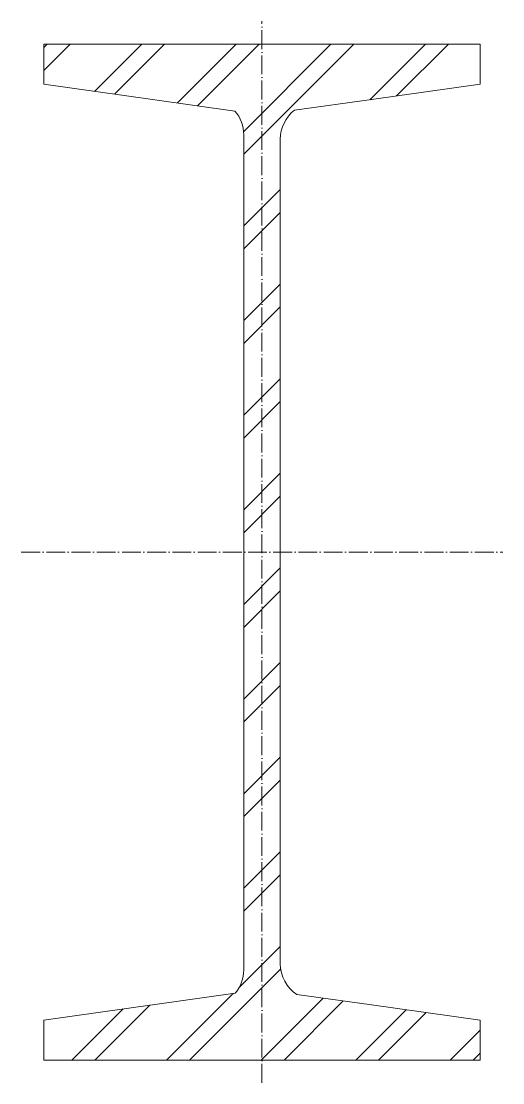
# Model space of a CAD drawing. Header units: metres. Extents: x -64 to 64, y -100 to 182.
import ezdxf

# ---------------------------------------------------------------- set-up
doc = ezdxf.new("R2010")
doc.units = ezdxf.units.M
doc.linetypes.add('MV_hartlijn_staal', pattern=[6.6, 5, -0.8, 0, -0.8])
doc.layers.add('A-DETL-GENF', color=92, linetype='Continuous', lineweight=18)

# ---------------------------------------------------------------- blocks, each defined once
blk = doc.blocks.new('28 Staalprofielen NP-profiel - NP 27-4448321-00_0 Basismaterialen')
at = {"layer": 'A-DETL-GENF', "lineweight": 13}
h = blk.add_hatch(dxfattribs=at)
h.set_pattern_fill('FP_493', color=256, style=0, pattern_type=2)
h.set_pattern_definition([(225, (2759.778, -1262.974), (12.57236, -12.57236), []), (225, (2759.778, -1282.024), (12.57236, -12.57236), [])])
h.paths.add_polyline_path([(58, 175.68), (-58, 175.68), (-58, 165.02), (-7.18, 157.91), (-5.91, 156.01), (-5.12, 153.87), (-4.85, 151.6), (-4.85, -70.33), (-5.11, -72.55), (-5.87, -74.66), (-7.09, -76.53), (-58, -83.66), (-58, -94.32), (58, -94.32), (58, -83.66), (9.28, -76.84), (7.43, -75.29), (6.03, -73.33), (5.15, -71.09), (4.85, -68.7), (4.85, 150.42), (5.1, 152.62), (5.85, 154.71), (7.05, 156.57), (8.64, 158.11), (58, 165.02)])
at = {"layer": 'A-DETL-GENF', "linetype": 'MV_hartlijn_staal', "lineweight": 13}
for p, q in [((0, -100.32), (0, 181.77)), ((-64, 40.66), (64, 40.66))]:
    blk.add_line(p, q, dxfattribs=at)
at = {"layer": 'A-DETL-GENF'}
for p, q in [((58, 175.68), (-58, 175.68)), ((-58, 175.68), (-58, 165.02)), ((58, 175.68), (-58, 175.68)), ((-58, 175.68), (-58, 165.02)), ((58, 165.02), (58, 175.68)), ((58, 175.68), (58, 165.02)), ((-58, 165.02), (-29.13, 160.98)), ((-58, 165.02), (-29.13, 160.98)), ((29.13, 160.98), (58, 165.02)), ((58, 165.02), (29.13, 160.98)), ((-29.13, 160.98), (-7.18, 157.91)), ((-29.13, 160.98), (-7.18, 157.91)), ((8.64, 158.11), (29.13, 160.98)), ((29.13, 160.98), (8.64, 158.11)), ((-4.85, 151.6), (-4.85, -70.33)), ((-4.85, -70.33), (-4.85, 151.6)), ((4.85, -68.7), (4.85, 150.42)), ((4.85, -68.7), (4.85, 150.42)), ((-7.09, -76.53), (-29.13, -79.62)), ((-29.13, -79.62), (-7.09, -76.53)), ((29.13, -79.62), (9.28, -76.84)), ((29.13, -79.62), (9.28, -76.84)), ((-29.13, -79.62), (-58, -83.66)), ((-58, -83.66), (-29.13, -79.62)), ((58, -83.66), (29.13, -79.62)), ((58, -83.66), (29.13, -79.62)), ((-58, -83.66), (-58, -94.32)), ((-58, -94.32), (-58, -83.66)), ((58, -94.32), (58, -83.66)), ((58, -94.32), (58, -83.66)), ((-58, -94.32), (58, -94.32)), ((58, -94.32), (-58, -94.32))]:
    blk.add_line(p, q, dxfattribs=at)
for centre, start, end in [((14.55, 150.42), 127.502, 180), ((14.55, 150.42), 127.502, 180), ((-14.55, 151.6), 0, 40.5598), ((-14.55, 151.6), 360, 40.5598), ((-14.55, -70.33), 320.2443, 0), ((-14.55, -70.33), 320.2443, 0), ((14.55, -68.7), 180, 237.0589), ((14.55, -68.7), 180, 237.0589)]:
    blk.add_arc(centre, 9.7, start, end, dxfattribs=at)

msp = doc.modelspace()

# ---------------------------------------------------------------- block references
msp.add_blockref('28 Staalprofielen NP-profiel - NP 27-4448321-00_0 Basismaterialen', (0, 0))

doc.saveas('drawing.dxf')
